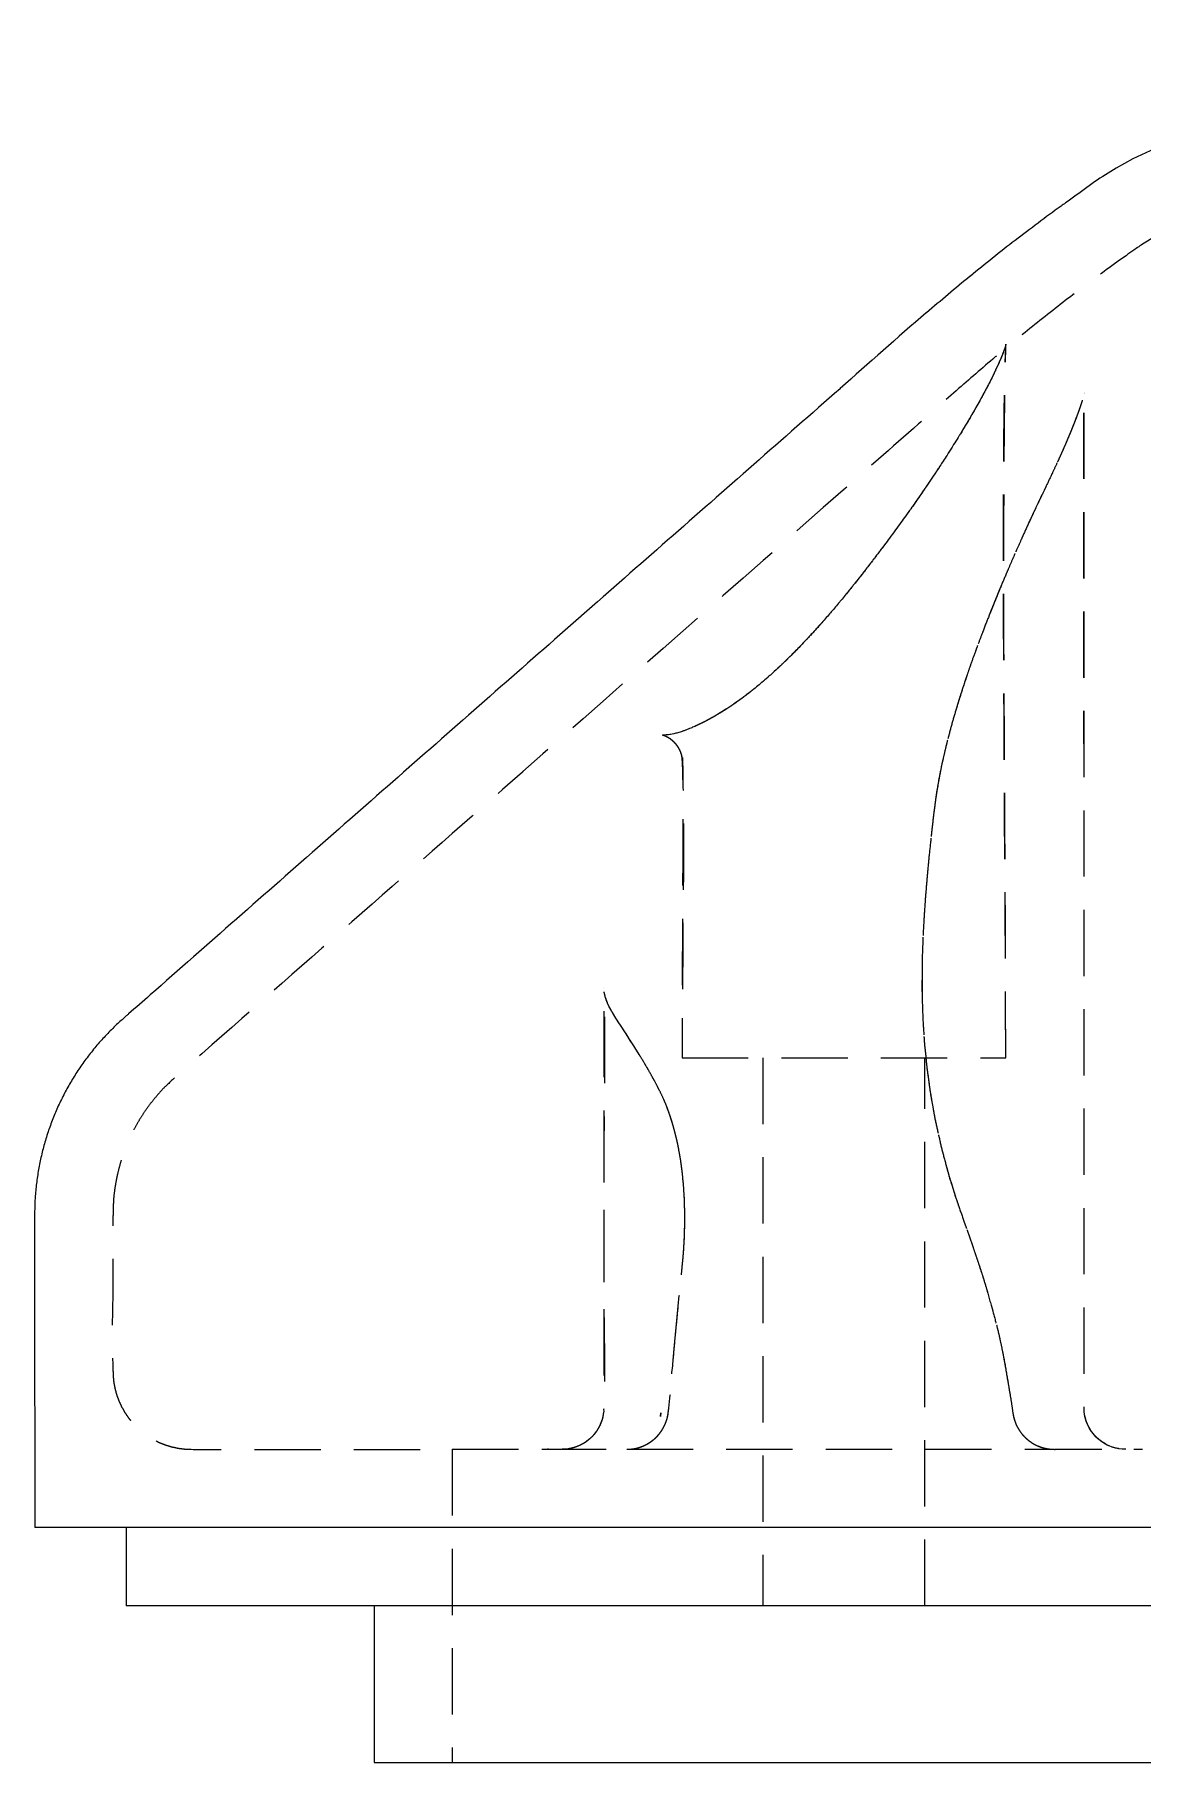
# Model space of a CAD drawing. Header units: millimetres. Extents: x -176 to 23, y -30 to 4.
# Drawn here: x -175.5 to -154.28, y -29.5 to 3.61 of the extents above; entities that cross this region are included whole.
import ezdxf

# ---------------------------------------------------------------- set-up
doc = ezdxf.new("R2010")
doc.units = ezdxf.units.MM
doc.linetypes.add('HIDDEN', pattern=[1.905, 1.27, -0.635])

msp = doc.modelspace()

# ---------------------------------------------------------------- linework, layer by layer
at = {"color": 7, "linetype": 'Continuous', "lineweight": 25}
for p, q in [((-156.896, -2.324), (-156.896, -2.324)), ((-144.502, -25), (-175.495, -25)), ((-173.75, -25), (-173.75, -26.5)), ((-146.25, -26.5), (-173.75, -26.5)), ((-169, -26.5), (-169, -29.5)), ((-169, -29.5), (-151, -29.5))]:
    msp.add_line(p, q, dxfattribs=at)
at = {"color": 7, "linetype": 'HIDDEN', "lineweight": 18}
for p, q in [((-163.1, -16), (-156.9, -16)), ((-161.55, -16), (-161.55, -26.5)), ((-158.45, -26.5), (-158.45, -16)), ((-167.5, -23.5), (-165.783, -23.5)), ((-167.5, -23.5), (-167.5, -29.5)), ((-164.895, -23.322), (-164.938, -23.355)), ((-164.157, -23.5), (-155.969, -23.5))]:
    msp.add_line(p, q, dxfattribs=at)
at = {"color": 7, "linetype": 'HIDDEN', "lineweight": 18, "flags": 128}
for points in [[(-154.601, -23.5), (-154.66, -23.498), (-154.667, -23.497), (-154.728, -23.49), (-154.732, -23.489), (-154.794, -23.476), (-154.797, -23.476), (-154.858, -23.458), (-154.86, -23.457), (-154.919, -23.434), (-154.922, -23.433), (-154.979, -23.405), (-154.981, -23.404), (-155.036, -23.371), (-155.038, -23.37), (-155.09, -23.333), (-155.092, -23.331), (-155.141, -23.29), (-155.142, -23.289), (-155.187, -23.244), (-155.189, -23.242), (-155.23, -23.193), (-155.232, -23.191), (-155.269, -23.14), (-155.27, -23.138), (-155.303, -23.083), (-155.304, -23.081), (-155.332, -23.024), (-155.333, -23.021), (-155.356, -22.962), (-155.357, -22.96), (-155.375, -22.899), (-155.376, -22.896), (-155.389, -22.834), (-155.39, -22.832), (-155.398, -22.768), (-155.398, -22.766), (-155.398, -22.761), (-155.4, -22.7), (-155.4, -3.482), (-155.4, -3.324), (-155.4, -3.323), (-155.4, -3.298), (-155.4, -3.295), (-155.4, -3.293), (-155.4, -3.281), (-155.4, -3.275), (-155.399, -3.269), (-155.398, -3.26), (-155.398, -3.26), (-155.398, -3.26), (-155.398, -3.257), (-155.398, -3.259), (-155.398, -3.258), (-155.398, -3.26), (-155.4, -3.267), (-155.402, -3.276), (-155.403, -3.284), (-155.405, -3.295), (-155.41, -3.311), (-155.418, -3.342), (-155.42, -3.351), (-155.422, -3.358), (-155.44, -3.417), (-155.449, -3.449), (-155.46, -3.483), (-155.464, -3.494), (-155.464, -3.494)], [(-154.601, -23.5), (-154.601, -23.5), (-154.67, -23.497), (-154.671, -23.497), (-154.74, -23.488), (-154.741, -23.487), (-154.808, -23.473), (-154.809, -23.472), (-154.874, -23.452), (-154.876, -23.451), (-154.939, -23.425), (-154.941, -23.424), (-155.001, -23.393), (-155.002, -23.392), (-155.059, -23.355), (-155.061, -23.354), (-155.115, -23.313), (-155.116, -23.311), (-155.166, -23.266), (-155.168, -23.264), (-155.213, -23.214), (-155.215, -23.212), (-155.256, -23.159), (-155.257, -23.157), (-155.293, -23.1), (-155.294, -23.098), (-155.326, -23.038), (-155.327, -23.036), (-155.352, -22.974), (-155.353, -22.971), (-155.373, -22.907), (-155.374, -22.905), (-155.388, -22.839), (-155.389, -22.836), (-155.398, -22.77), (-155.398, -22.767), (-155.397, -22.765), (-155.4, -22.7), (-155.4, -20.448), (-155.4, -17.296), (-155.401, -3.324), (-155.401, -3.317), (-155.401, -3.297), (-155.4, -3.289), (-155.4, -3.281), (-155.399, -3.277), (-155.398, -3.268), (-155.398, -3.268), (-155.398, -3.268), (-155.398, -3.262), (-155.398, -3.261), (-155.398, -3.258), (-155.398, -3.257), (-155.397, -3.256), (-155.397, -3.256), (-155.398, -3.257), (-155.398, -3.258), (-155.399, -3.262), (-155.4, -3.267), (-155.4, -3.27), (-155.401, -3.278), (-155.402, -3.281), (-155.403, -3.284), (-155.406, -3.298), (-155.41, -3.313), (-155.411, -3.318), (-155.414, -3.329), (-155.417, -3.341), (-155.42, -3.352), (-155.424, -3.367), (-155.431, -3.39), (-155.434, -3.398), (-155.434, -3.398)], [(-163.921, -15.934), (-164.003, -15.803), (-164.025, -15.769), (-164.063, -15.709), (-164.071, -15.696), (-164.179, -15.528), (-164.18, -15.527), (-164.184, -15.521), (-164.281, -15.374), (-164.309, -15.33), (-164.369, -15.236), (-164.432, -15.131), (-164.437, -15.124), (-164.444, -15.111), (-164.485, -15.04), (-164.494, -15.019), (-164.521, -14.965), (-164.531, -14.937), (-164.549, -14.895), (-164.556, -14.87), (-164.57, -14.831), (-164.574, -14.811), (-164.586, -14.766), (-164.586, -14.758), (-164.593, -14.726), (-164.593, -14.718), (-164.598, -14.663), (-164.599, -14.657), (-164.599, -14.657), (-164.599, -14.657), (-164.599, -14.67), (-164.598, -14.676), (-164.599, -19.056), (-164.599, -19.858), (-164.599, -22.7), (-164.601, -22.741), (-164.6, -22.77), (-164.608, -22.825), (-164.61, -22.839), (-164.622, -22.893), (-164.625, -22.907), (-164.641, -22.96), (-164.646, -22.974), (-164.667, -23.025), (-164.672, -23.038), (-164.698, -23.088), (-164.705, -23.1), (-164.735, -23.147), (-164.742, -23.159), (-164.776, -23.203), (-164.784, -23.214), (-164.823, -23.256), (-164.832, -23.266), (-164.873, -23.304), (-164.883, -23.313), (-164.928, -23.347), (-164.938, -23.355), (-164.986, -23.386), (-164.997, -23.393), (-165.048, -23.419), (-165.059, -23.425), (-165.113, -23.447), (-165.123, -23.452), (-165.179, -23.469), (-165.19, -23.473), (-165.249, -23.486), (-165.258, -23.488), (-165.32, -23.496), (-165.327, -23.497), (-165.394, -23.5), (-165.397, -23.5), (-165.397, -23.5)], [(-163.514, -22.866), (-163.515, -22.869), (-163.508, -22.803), (-163.514, -22.866)], [(-165.258, -23.488), (-165.28, -23.491), (-165.327, -23.497), (-165.36, -23.499), (-165.397, -23.5), (-165.397, -23.5)]]:
    msp.add_lwpolyline(points, dxfattribs=at)
at = {"color": 7, "linetype": 'Continuous', "lineweight": 25}
for points, knots in [([(-146.302, 3.609), (-146.313, 3.606), (-146.328, 3.603), (-146.365, 3.589), (-147.561, 3.23), (-148.263, 3.008), (-149.155, 2.735), (-151.133, 2.127), (-153.651, 1.979), (-155.51, 0.556), (-156.11, 0.132), (-156.426, -0.116), (-157.011, -0.555), (-157.292, -0.791), (-157.865, -1.246), (-158.14, -1.49), (-158.981, -2.196), (-159.522, -2.692), (-160.623, -3.659), (-161.175, -4.145), (-162.825, -5.596), (-163.927, -6.564), (-166.127, -8.498), (-167.229, -9.467), (-169.429, -11.401), (-170.533, -12.371), (-172.183, -13.822), (-172.736, -14.309), (-173.424, -14.914), (-173.563, -15.036), (-173.701, -15.157), (-173.715, -15.17), (-173.784, -15.231), (-173.852, -15.292), (-173.974, -15.4), (-174.035, -15.469), (-174.101, -15.531), (-174.161, -15.598), (-174.287, -15.729), (-174.457, -15.94), (-174.617, -16.158), (-174.764, -16.384), (-174.899, -16.618), (-175.02, -16.858), (-175.129, -17.104), (-175.224, -17.355), (-175.306, -17.612), (-175.374, -17.873), (-175.428, -18.139), (-175.467, -18.407), (-175.492, -18.679), (-175.5, -18.861), (-175.5, -19.135), (-175.5, -19.319), (-175.5, -19.868), (-175.5, -20.241), (-175.502, -22.074), (-175.498, -23.54), (-175.495, -25)], [0, 0, 0, 0, 0.001376, 0.001851, 0.008386, 0.064701, 0.069751, 0.071056, 0.205412, 0.228148, 0.230495, 0.255303, 0.255357, 0.280151, 0.280201, 0.305008, 0.305054, 0.354703, 0.354795, 0.404495, 0.404537, 0.503941, 0.504022, 0.603316, 0.603506, 0.702767, 0.70299, 0.752634, 0.752733, 0.765165, 0.765169, 0.76517, 0.766498, 0.771375, 0.771381, 0.77756, 0.777563, 0.777566, 0.783716, 0.789845, 0.795955, 0.802051, 0.808137, 0.814218, 0.820298, 0.82638, 0.83247, 0.83857, 0.844686, 0.850822, 0.856984, 0.863177, 0.863178, 0.875612, 0.875616, 0.900483, 0.900915, 1, 1, 1, 1]), ([(-156.895, -2.323), (-156.895, -2.323), (-156.895, -2.324), (-156.896, -2.327), (-156.898, -2.332), (-156.898, -2.334), (-156.901, -2.343), (-156.902, -2.348), (-156.904, -2.356), (-156.905, -2.36), (-156.907, -2.366), (-156.908, -2.372), (-156.912, -2.382), (-156.913, -2.387), (-156.916, -2.395), (-156.922, -2.412), (-156.931, -2.435), (-156.936, -2.452), (-156.942, -2.47), (-156.949, -2.488), (-156.959, -2.51), (-156.969, -2.537), (-156.979, -2.564), (-156.989, -2.586), (-157, -2.61), (-157.014, -2.646), (-157.03, -2.683), (-157.043, -2.712), (-157.058, -2.742), (-157.076, -2.783), (-157.097, -2.829), (-157.118, -2.872), (-157.138, -2.913), (-157.158, -2.955), (-157.181, -3.001), (-157.213, -3.062), (-157.237, -3.111), (-157.257, -3.148), (-157.281, -3.192), (-157.316, -3.258), (-157.36, -3.341), (-157.41, -3.43), (-157.45, -3.5), (-157.479, -3.552), (-157.511, -3.609), (-157.559, -3.691), (-157.619, -3.794), (-157.687, -3.906), (-157.738, -3.992), (-157.786, -4.07), (-157.829, -4.139), (-157.879, -4.219), (-157.948, -4.33), (-158.017, -4.437), (-158.093, -4.557), (-158.183, -4.693), (-158.253, -4.801), (-158.341, -4.93), (-158.403, -5.022), (-158.461, -5.108), (-158.534, -5.215), (-158.609, -5.322), (-158.716, -5.476), (-158.807, -5.602), (-158.909, -5.746), (-159.015, -5.889), (-159.117, -6.03), (-159.233, -6.183), (-159.334, -6.32), (-159.455, -6.476), (-159.553, -6.606), (-159.678, -6.763), (-159.773, -6.887), (-159.903, -7.045), (-159.993, -7.158), (-160.119, -7.308), (-160.197, -7.403), (-160.32, -7.543), (-160.391, -7.627), (-160.515, -7.764), (-160.581, -7.84), (-160.667, -7.93), (-160.729, -7.997), (-160.793, -8.065), (-160.891, -8.169), (-160.961, -8.237), (-161.077, -8.355), (-161.151, -8.424), (-161.262, -8.532), (-161.34, -8.601), (-161.413, -8.668), (-161.443, -8.695), (-161.492, -8.738), (-161.551, -8.788), (-161.639, -8.864), (-161.713, -8.923), (-161.797, -8.992), (-161.872, -9.047), (-161.953, -9.11), (-162.028, -9.163), (-162.107, -9.22), (-162.182, -9.269), (-162.261, -9.323), (-162.339, -9.37), (-162.419, -9.42), (-162.489, -9.46), (-162.561, -9.501), (-162.624, -9.534), (-162.696, -9.572), (-162.755, -9.6), (-162.828, -9.635), (-162.88, -9.658), (-162.955, -9.69), (-162.999, -9.706), (-163.051, -9.727), (-163.069, -9.732), (-163.086, -9.739), (-163.12, -9.75), (-163.171, -9.768), (-163.217, -9.779), (-163.271, -9.794), (-163.301, -9.796), (-163.327, -9.803), (-163.345, -9.805), (-163.387, -9.814), (-163.411, -9.811), (-163.428, -9.814), (-163.434, -9.814), (-163.449, -9.817), (-163.46, -9.811), (-163.471, -9.815), (-163.47, -9.813), (-163.469, -9.812)], [0, 0, 0, 0, 0.0027915, 0.0046081, 0.0055315, 0.0094328, 0.0129769, 0.0146716, 0.0182991, 0.019832, 0.020943, 0.0244198, 0.0291129, 0.0293905, 0.0297958, 0.0359562, 0.0406034, 0.0433449, 0.0475402, 0.0510177, 0.0540107, 0.0591263, 0.0659099, 0.0679694, 0.0700636, 0.0771415, 0.0850589, 0.0872134, 0.0898296, 0.0977365, 0.1050632, 0.1091161, 0.1149894, 0.1212346, 0.1260164, 0.1331122, 0.1445449, 0.1453151, 0.1466453, 0.1604467, 0.169322, 0.1765946, 0.191546, 0.193665, 0.1947962, 0.2112425, 0.2209834, 0.2299374, 0.247873, 0.2497319, 0.2553045, 0.2701053, 0.2754482, 0.2912969, 0.3036854, 0.3138161, 0.3339118, 0.3377354, 0.3537785, 0.3622964, 0.3644672, 0.3869454, 0.3948886, 0.4120733, 0.42515, 0.4390986, 0.455526, 0.4680471, 0.4856445, 0.4969214, 0.5154114, 0.5251849, 0.5447763, 0.552807, 0.5736834, 0.5792155, 0.5990394, 0.6027698, 0.6229093, 0.6250415, 0.6460935, 0.6466656, 0.6542243, 0.6675353, 0.6685884, 0.6877679, 0.6903983, 0.7074486, 0.7115382, 0.7265287, 0.7320332, 0.7349055, 0.7360895, 0.747552, 0.7533573, 0.7636071, 0.7701085, 0.7793344, 0.7863492, 0.7947854, 0.8021405, 0.8100625, 0.8175539, 0.8258365, 0.8339418, 0.8411263, 0.8478781, 0.8553708, 0.8615089, 0.8696079, 0.8749036, 0.8840554, 0.8881167, 0.8986905, 0.9006783, 0.9050729, 0.9070422, 0.9080679, 0.9191546, 0.9249239, 0.9311764, 0.9415488, 0.943133, 0.9444756, 0.9551379, 0.9657175, 0.9672516, 0.9694505, 0.9783471, 0.9839607, 0.9913587, 1, 1, 1, 1])]:
    msp.add_open_spline(points, degree=3, knots=knots, dxfattribs=at)
at = {"color": 7, "linetype": 'HIDDEN', "lineweight": 18}
for points, knots in [([(-144.933, 2.461), (-146.479, 1.987), (-148.07, 1.5), (-149.674, 1.007), (-149.751, 0.983), (-151.273, 0.512), (-152.845, 0.614), (-154.547, -0.59), (-154.606, -0.637), (-154.875, -0.819), (-155.152, -1.035), (-155.68, -1.422), (-155.935, -1.63), (-156.454, -2.03), (-156.703, -2.244), (-157.212, -2.658), (-157.456, -2.878), (-157.964, -3.313), (-158.218, -3.542), (-158.985, -4.217), (-159.498, -4.668), (-162.055, -6.916), (-164.105, -8.718), (-167.177, -11.418), (-168.205, -12.322), (-170.252, -14.122), (-171.279, -15.024), (-172.431, -16.037), (-172.561, -16.152), (-172.791, -16.353), (-172.889, -16.448), (-173.032, -16.578), (-173.11, -16.668), (-173.225, -16.801), (-173.332, -16.941), (-173.432, -17.086), (-173.524, -17.235), (-173.609, -17.389), (-173.685, -17.546), (-173.754, -17.708), (-173.815, -17.872), (-173.867, -18.04), (-173.911, -18.21), (-173.947, -18.382), (-173.973, -18.557), (-173.989, -18.693), (-173.993, -18.811), (-173.999, -18.87), (-173.999, -18.953), (-173.999, -19.026), (-174, -19.098), (-174, -19.47), (-173.999, -19.814), (-174, -20.168), (-174.001, -20.771), (-174.033, -21.297), (-173.995, -22.098), (-173.996, -22.109), (-173.988, -22.172), (-173.986, -22.216), (-173.969, -22.292), (-173.963, -22.338), (-173.94, -22.412), (-173.93, -22.458), (-173.901, -22.53), (-173.887, -22.575), (-173.852, -22.644), (-173.834, -22.688), (-173.794, -22.753), (-173.773, -22.796), (-173.728, -22.857), (-173.703, -22.899), (-173.653, -22.956), (-173.624, -22.995), (-173.57, -23.048), (-173.538, -23.085), (-173.481, -23.132), (-173.444, -23.168), (-173.384, -23.209), (-173.343, -23.242), (-173.282, -23.278), (-173.236, -23.309), (-173.175, -23.337), (-173.124, -23.366), (-173.064, -23.388), (-173.005, -23.414), (-172.95, -23.429), (-172.88, -23.452), (-172.834, -23.46), (-172.748, -23.481), (-172.716, -23.482), (-172.622, -23.499), (-172.5, -23.5), (-172.475, -23.507), (-169.979, -23.503), (-167.5, -23.5)], [0, 0, 0, 0, 0.100944, 0.103819, 0.104699, 0.105984, 0.203343, 0.211512, 0.211886, 0.212347, 0.232771, 0.232813, 0.253226, 0.253264, 0.273683, 0.273718, 0.294161, 0.294193, 0.315431, 0.315466, 0.357938, 0.358011, 0.527883, 0.52819, 0.613111, 0.613279, 0.698202, 0.698369, 0.708995, 0.709006, 0.717441, 0.717443, 0.72113, 0.724803, 0.728465, 0.732118, 0.735765, 0.739408, 0.74305, 0.746691, 0.750334, 0.75398, 0.757632, 0.761293, 0.764964, 0.768649, 0.76979, 0.772353, 0.772353, 0.774966, 0.776877, 0.776878, 0.798149, 0.798447, 0.798834, 0.836594, 0.838568, 0.839668, 0.839974, 0.842246, 0.842554, 0.844825, 0.845133, 0.847403, 0.847715, 0.849983, 0.850298, 0.852563, 0.852882, 0.855145, 0.855469, 0.857728, 0.858057, 0.860314, 0.860649, 0.862903, 0.863246, 0.865496, 0.865851, 0.868096, 0.868466, 0.870705, 0.871096, 0.873328, 0.873753, 0.875976, 0.876463, 0.878672, 0.879285, 0.881477, 0.882474, 0.884668, 0.887268, 0.888044, 1, 1, 1, 1]), ([(-156.906, -2.364), (-156.907, -2.364), (-156.91, -2.374), (-156.915, -2.389), (-156.921, -2.413), (-156.935, -2.447), (-156.944, -2.475), (-156.966, -2.527), (-156.977, -2.56), (-157.008, -2.63), (-157.026, -2.675), (-157.065, -2.758), (-157.085, -2.802), (-157.102, -2.839)], [0, 0, 0, 0, 0.004516, 0.100981, 0.16542, 0.231348, 0.355352, 0.38635, 0.558639, 0.577434, 0.777373, 0.815291, 1, 1, 1, 1]), ([(-156.9, -16), (-156.9, -15.986), (-156.9, -15.952), (-156.9, -11.425), (-156.999, -5.152), (-156.9, -2.394), (-156.9, -2.38), (-156.9, -2.379), (-156.9, -2.378), (-156.899, -2.374), (-156.899, -2.365), (-156.9, -2.361), (-156.899, -2.352), (-156.899, -2.35), (-156.898, -2.34), (-156.898, -2.339), (-156.896, -2.331), (-156.896, -2.33), (-156.896, -2.328), (-156.897, -2.328), (-156.895, -2.323), (-156.896, -2.325), (-156.895, -2.321), (-156.896, -2.324), (-156.896, -2.323), (-156.895, -2.323)], [0, 0, 0, 0, 0.0029292, 0.0072725, 0.9701733, 0.9725565, 0.9728489, 0.9730198, 0.9731564, 0.9736773, 0.9759849, 0.9765994, 0.9789929, 0.9804868, 0.9821282, 0.9846178, 0.9854256, 0.98839, 0.9888847, 0.9890641, 0.9923572, 0.9938614, 0.9960371, 0.9991061, 1, 1, 1, 1]), ([(-156.9, -16), (-156.9, -15.998), (-156.9, -15.992), (-156.9, -15.948), (-156.9, -11.416), (-156.979, -6.569), (-156.9, -2.384), (-156.9, -2.387), (-156.9, -2.39)], [0, 0, 0, 0, 0.00044, 0.001263, 0.009679, 0.997925, 0.998222, 1, 1, 1, 1]), ([(-156.901, -2.345), (-156.902, -2.349), (-156.903, -2.353), (-156.905, -2.36), (-156.906, -2.362), (-156.906, -2.363)], [0, 0, 0, 0, 0.80884, 0.913539, 1, 1, 1, 1]), ([(-156.896, -2.324), (-156.896, -2.324), (-156.895, -2.325), (-156.896, -2.328), (-156.898, -2.333), (-156.899, -2.336), (-156.901, -2.342), (-156.901, -2.343)], [0, 0, 0, 0, 0.352679, 0.397754, 0.442898, 0.919799, 1, 1, 1, 1]), ([(-156.9, -2.389), (-156.9, -2.384), (-156.9, -2.369), (-156.899, -2.365), (-156.899, -2.355), (-156.898, -2.348), (-156.898, -2.344), (-156.898, -2.34), (-156.897, -2.332), (-156.897, -2.331), (-156.896, -2.326), (-156.895, -2.325), (-156.896, -2.323), (-156.896, -2.324), (-156.896, -2.324), (-156.896, -2.324)], [0, 0, 0, 0, 0.053023, 0.172155, 0.186054, 0.2189, 0.340508, 0.400961, 0.511484, 0.66715, 0.69705, 0.7603, 0.889571, 0.975601, 1, 1, 1, 1]), ([(-157.16, -2.959), (-157.165, -2.967), (-157.188, -3.016), (-157.222, -3.079), (-157.251, -3.138), (-157.288, -3.205), (-157.329, -3.286), (-157.38, -3.376), (-157.419, -3.448), (-157.47, -3.535), (-157.522, -3.63), (-157.59, -3.742), (-157.673, -3.886), (-157.752, -4.013), (-157.801, -4.095), (-157.854, -4.178), (-157.919, -4.286), (-158.021, -4.443), (-158.111, -4.585), (-158.202, -4.721), (-158.305, -4.88), (-158.381, -4.989), (-158.44, -5.077), (-158.486, -5.143), (-158.537, -5.219), (-158.645, -5.373), (-158.742, -5.513), (-158.871, -5.691), (-158.98, -5.843), (-159.098, -6.001), (-159.214, -6.159), (-159.326, -6.306), (-159.448, -6.47), (-159.56, -6.612), (-159.69, -6.781), (-159.8, -6.917), (-159.938, -7.092), (-160.045, -7.218), (-160.192, -7.398), (-160.295, -7.513), (-160.401, -7.638), (-160.442, -7.683), (-160.542, -7.797), (-160.62, -7.879), (-160.701, -7.968), (-160.775, -8.043), (-160.849, -8.126), (-160.985, -8.261), (-161.065, -8.344), (-161.2, -8.47), (-161.284, -8.553), (-161.409, -8.663), (-161.496, -8.744), (-161.613, -8.839), (-161.693, -8.909), (-161.775, -8.972), (-161.837, -9.023), (-161.917, -9.08), (-161.997, -9.143), (-162.083, -9.201), (-162.162, -9.259), (-162.243, -9.308), (-162.32, -9.361), (-162.397, -9.404), (-162.471, -9.451), (-162.545, -9.49), (-162.612, -9.53), (-162.677, -9.561), (-162.734, -9.591), (-162.799, -9.62), (-162.855, -9.648), (-162.92, -9.673), (-162.966, -9.695), (-163.025, -9.716), (-163.057, -9.727), (-163.085, -9.738), (-163.112, -9.749), (-163.145, -9.757), (-163.188, -9.772), (-163.218, -9.778), (-163.244, -9.787), (-163.281, -9.793), (-163.302, -9.799), (-163.318, -9.801), (-163.331, -9.802), (-163.355, -9.806), (-163.376, -9.811), (-163.4, -9.811), (-163.411, -9.814), (-163.42, -9.813), (-163.426, -9.813), (-163.443, -9.814), (-163.449, -9.816), (-163.462, -9.814), (-163.465, -9.812), (-163.474, -9.813), (-163.478, -9.813), (-163.473, -9.813), (-163.458, -9.815), (-163.461, -9.814), (-163.46, -9.813), (-163.467, -9.814), (-163.463, -9.816), (-163.462, -9.815), (-163.455, -9.815), (-163.454, -9.817), (-163.441, -9.822), (-163.437, -9.822), (-163.429, -9.824), (-163.425, -9.829), (-163.407, -9.833), (-163.402, -9.837), (-163.394, -9.843), (-163.387, -9.845), (-163.369, -9.853), (-163.361, -9.86), (-163.35, -9.869), (-163.342, -9.873), (-163.328, -9.88), (-163.317, -9.891), (-163.303, -9.904), (-163.295, -9.908), (-163.286, -9.914), (-163.278, -9.926), (-163.259, -9.939), (-163.25, -9.952), (-163.24, -9.965), (-163.232, -9.972), (-163.221, -9.982), (-163.213, -9.998), (-163.199, -10.011), (-163.193, -10.024), (-163.186, -10.035), (-163.179, -10.046), (-163.168, -10.059), (-163.162, -10.077), (-163.151, -10.09), (-163.148, -10.102), (-163.144, -10.112), (-163.139, -10.124), (-163.13, -10.138), (-163.126, -10.157), (-163.122, -10.169), (-163.119, -10.176), (-163.115, -10.183), (-163.115, -10.198), (-163.108, -10.209), (-163.108, -10.223), (-163.106, -10.232), (-163.105, -10.238), (-163.102, -10.241), (-163.104, -10.254), (-163.1, -10.245), (-163.101, -10.262), (-163.101, -10.266), (-163.101, -10.291), (-163.038, -11.45), (-163.1, -14.1), (-163.1, -15.995), (-163.1, -15.998), (-163.1, -16)], [0, 0, 0, 0, 0.002259, 0.012815, 0.01542, 0.017394, 0.028921, 0.035165, 0.038553, 0.046272, 0.054681, 0.060566, 0.071089, 0.087114, 0.087778, 0.089052, 0.104744, 0.111332, 0.121984, 0.134895, 0.139494, 0.155029, 0.157265, 0.15761, 0.16874, 0.172949, 0.188777, 0.197499, 0.208884, 0.219879, 0.229208, 0.240952, 0.249471, 0.262165, 0.269652, 0.283577, 0.289719, 0.305026, 0.309567, 0.3263, 0.329033, 0.335259, 0.335888, 0.352677, 0.352858, 0.354679, 0.369046, 0.37029, 0.384472, 0.386994, 0.399173, 0.402799, 0.413201, 0.417781, 0.426643, 0.429795, 0.434511, 0.439375, 0.44573, 0.450842, 0.456519, 0.461682, 0.466957, 0.472012, 0.477126, 0.481956, 0.487112, 0.490885, 0.495525, 0.499127, 0.504693, 0.507497, 0.513595, 0.515141, 0.52131, 0.52185, 0.521972, 0.528433, 0.530227, 0.534045, 0.537122, 0.539474, 0.545014, 0.54508, 0.545217, 0.550649, 0.552978, 0.555995, 0.561056, 0.561069, 0.561089, 0.566248, 0.569313, 0.571238, 0.574056, 0.576226, 0.57758, 0.579819, 0.58267, 0.583032, 0.583458, 0.587883, 0.59136, 0.592488, 0.593514, 0.59704, 0.600731, 0.601421, 0.601979, 0.605876, 0.609862, 0.610152, 0.610518, 0.614529, 0.61736, 0.61878, 0.620764, 0.623043, 0.624539, 0.627292, 0.631428, 0.631455, 0.631471, 0.635633, 0.638187, 0.639742, 0.64229, 0.6439, 0.644813, 0.648151, 0.651441, 0.652359, 0.653984, 0.656586, 0.658014, 0.660802, 0.664551, 0.665006, 0.665831, 0.669237, 0.671136, 0.673468, 0.677618, 0.677722, 0.677783, 0.681997, 0.684569, 0.686301, 0.689261, 0.690692, 0.691686, 0.695198, 0.699414, 0.699742, 0.700491, 0.703071, 0.704708, 0.999533, 0.999737, 1, 1, 1, 1]), ([(-157.107, -2.849), (-157.117, -2.869), (-157.135, -2.905), (-157.152, -2.942), (-157.16, -2.958)], [0, 0, 0, 0, 0.567873, 1, 1, 1, 1]), ([(-155.434, -3.398), (-155.434, -3.401), (-155.439, -3.416), (-155.447, -3.443), (-155.456, -3.472), (-155.462, -3.49), (-155.469, -3.509), (-155.481, -3.545), (-155.494, -3.583), (-155.502, -3.605), (-155.511, -3.628), (-155.526, -3.671), (-155.544, -3.72), (-155.557, -3.754), (-155.571, -3.787), (-155.587, -3.832), (-155.608, -3.884), (-155.631, -3.941), (-155.651, -3.99), (-155.667, -4.03), (-155.686, -4.075), (-155.714, -4.14), (-155.742, -4.208), (-155.769, -4.269), (-155.789, -4.315), (-155.807, -4.355), (-155.832, -4.414), (-155.87, -4.497), (-155.913, -4.592), (-155.961, -4.695), (-155.997, -4.772), (-156.025, -4.832), (-156.058, -4.903), (-156.101, -4.992), (-156.175, -5.145), (-156.232, -5.265), (-156.307, -5.422), (-156.362, -5.54), (-156.41, -5.642), (-156.47, -5.772), (-156.53, -5.903), (-156.62, -6.104), (-156.671, -6.219), (-156.715, -6.319), (-156.761, -6.422), (-156.816, -6.552), (-156.916, -6.781), (-156.984, -6.946), (-157.045, -7.09), (-157.098, -7.224), (-157.162, -7.376), (-157.253, -7.611), (-157.333, -7.813), (-157.42, -8.05), (-157.519, -8.311), (-157.587, -8.51), (-157.643, -8.668), (-157.692, -8.819), (-157.756, -9.007), (-157.836, -9.276), (-157.911, -9.517), (-157.972, -9.75), (-158.027, -9.952), (-158.053, -10.061), (-158.072, -10.141), (-158.099, -10.269), (-158.14, -10.434), (-158.182, -10.681), (-158.224, -10.892), (-158.251, -11.114), (-158.284, -11.341), (-158.301, -11.515), (-158.328, -11.739), (-158.344, -11.902), (-158.37, -12.138), (-158.385, -12.307), (-158.409, -12.557), (-158.422, -12.731), (-158.445, -12.998), (-158.455, -13.173), (-158.475, -13.459), (-158.482, -13.634), (-158.497, -13.942), (-158.499, -14.113), (-158.503, -14.286), (-158.501, -14.449), (-158.505, -14.615), (-158.502, -14.808), (-158.501, -14.874), (-158.493, -15.073), (-158.489, -15.262), (-158.467, -15.55), (-158.456, -15.752), (-158.427, -16.014), (-158.407, -16.229), (-158.371, -16.467), (-158.342, -16.697), (-158.301, -16.911), (-158.259, -17.156), (-158.215, -17.348), (-158.161, -17.609), (-158.115, -17.779), (-158.061, -18), (-158.016, -18.146), (-157.978, -18.291), (-157.92, -18.474), (-157.867, -18.649), (-157.774, -18.916), (-157.712, -19.096), (-157.652, -19.267), (-157.577, -19.471), (-157.517, -19.661), (-157.454, -19.835), (-157.398, -20.019), (-157.293, -20.315), (-157.213, -20.625), (-157.159, -20.801), (-157.121, -20.958), (-157.057, -21.171), (-157.013, -21.395), (-156.976, -21.547), (-156.955, -21.673), (-156.925, -21.812), (-156.888, -22.044), (-156.843, -22.298), (-156.793, -22.588), (-156.772, -22.743), (-156.758, -22.832), (-156.752, -22.866), (-156.749, -22.879), (-156.745, -22.901), (-156.737, -22.919), (-156.728, -22.957), (-156.719, -22.976), (-156.707, -23.013), (-156.696, -23.031), (-156.681, -23.067), (-156.67, -23.084), (-156.652, -23.119), (-156.639, -23.135), (-156.619, -23.168), (-156.605, -23.184), (-156.582, -23.216), (-156.567, -23.23), (-156.542, -23.26), (-156.526, -23.273), (-156.499, -23.301), (-156.482, -23.313), (-156.453, -23.339), (-156.435, -23.35), (-156.404, -23.373), (-156.385, -23.383), (-156.352, -23.403), (-156.333, -23.412), (-156.299, -23.43), (-156.279, -23.437), (-156.244, -23.452), (-156.223, -23.458), (-156.187, -23.471), (-156.165, -23.475), (-156.129, -23.485), (-156.106, -23.488), (-156.071, -23.494), (-156.044, -23.496), (-156.027, -23.498), (-156.009, -23.498), (-155.964, -23.501), (-155.953, -23.5), (-155.925, -23.5), (-155.917, -23.5), (-155.893, -23.5), (-155.881, -23.5), (-155.855, -23.5), (-155.806, -23.5), (-155.736, -23.5), (-155.694, -23.5), (-155.666, -23.5), (-155.647, -23.5), (-155.627, -23.5), (-155.538, -23.5), (-155.372, -23.5), (-155.34, -23.5), (-155.051, -23.5), (-155.082, -23.5), (-154.882, -23.5), (-154.672, -23.5), (-154.767, -23.5), (-154.437, -23.5), (-154.601, -23.5), (-154.385, -23.5), (-154.316, -23.5), (-154.281, -23.5)], [0, 0, 0, 0, 0.000805, 0.004255, 0.008758, 0.008928, 0.009098, 0.013619, 0.018683, 0.018755, 0.018841, 0.024055, 0.028853, 0.029837, 0.031264, 0.035819, 0.039305, 0.042181, 0.046962, 0.04885, 0.050098, 0.055771, 0.061023, 0.062797, 0.06711, 0.069291, 0.070251, 0.077733, 0.083638, 0.086996, 0.095209, 0.096635, 0.097266, 0.107107, 0.110859, 0.122454, 0.12527, 0.135348, 0.139718, 0.140758, 0.154441, 0.159081, 0.169447, 0.171167, 0.173027, 0.183722, 0.189357, 0.204983, 0.20596, 0.209101, 0.22284, 0.226737, 0.239996, 0.249785, 0.257462, 0.274091, 0.275176, 0.27778, 0.293117, 0.29912, 0.311315, 0.323347, 0.327674, 0.336334, 0.336504, 0.337398, 0.351858, 0.356665, 0.366862, 0.377232, 0.38297, 0.393923, 0.397824, 0.409426, 0.413265, 0.425693, 0.429365, 0.442837, 0.446117, 0.460874, 0.463469, 0.479827, 0.481397, 0.49973, 0.499894, 0.501677, 0.518874, 0.519317, 0.524432, 0.526551, 0.54268, 0.546701, 0.560415, 0.566424, 0.577734, 0.585797, 0.594746, 0.604948, 0.611543, 0.624011, 0.62821, 0.643143, 0.644821, 0.655158, 0.661446, 0.662511, 0.678201, 0.68309, 0.696702, 0.700988, 0.705143, 0.723051, 0.725363, 0.727671, 0.746606, 0.763702, 0.766798, 0.769066, 0.783375, 0.793971, 0.796767, 0.802439, 0.809303, 0.814034, 0.830391, 0.840545, 0.848467, 0.84947, 0.851608, 0.851712, 0.851817, 0.854044, 0.854149, 0.856377, 0.856482, 0.858711, 0.858814, 0.861043, 0.861147, 0.863376, 0.863479, 0.865711, 0.865812, 0.868044, 0.868144, 0.870378, 0.870477, 0.872712, 0.872809, 0.875046, 0.875142, 0.877381, 0.877475, 0.879716, 0.879808, 0.882051, 0.882142, 0.88439, 0.884476, 0.886732, 0.886811, 0.88908, 0.889149, 0.891439, 0.891495, 0.89184, 0.893894, 0.895475, 0.896927, 0.898351, 0.898717, 0.900023, 0.901194, 0.902297, 0.907118, 0.908628, 0.909091, 0.910502, 0.911001, 0.913714, 0.919624, 0.930668, 0.936509, 0.948167, 0.953609, 0.959261, 0.971414, 0.976698, 0.990115, 0.994908, 1, 1, 1, 1]), ([(-155.464, -3.494), (-155.477, -3.531), (-155.493, -3.576), (-155.523, -3.665), (-155.549, -3.728), (-155.574, -3.797), (-155.601, -3.863), (-155.627, -3.932), (-155.673, -4.041), (-155.72, -4.16), (-155.776, -4.285), (-155.807, -4.356), (-155.812, -4.369)], [0, 0, 0, 0, 0.151227, 0.18467, 0.358778, 0.376097, 0.437195, 0.575782, 0.622318, 0.78396, 0.96159, 1, 1, 1, 1]), ([(-155.919, -4.605), (-155.948, -4.667), (-155.978, -4.732), (-156.01, -4.799), (-156.053, -4.889), (-156.102, -4.993), (-156.189, -5.176), (-156.239, -5.278), (-156.31, -5.43), (-156.355, -5.524), (-156.395, -5.609), (-156.441, -5.709), (-156.491, -5.821), (-156.569, -5.989), (-156.629, -6.127), (-156.701, -6.285), (-156.772, -6.451), (-156.836, -6.595), (-156.918, -6.791), (-156.975, -6.92), (-157.032, -7.06), (-157.075, -7.165), (-157.12, -7.276), (-157.185, -7.434), (-157.237, -7.572), (-157.31, -7.754), (-157.369, -7.915), (-157.432, -8.075), (-157.497, -8.26), (-157.549, -8.397), (-157.606, -8.565), (-157.646, -8.68), (-157.682, -8.787), (-157.727, -8.918), (-157.766, -9.051), (-157.828, -9.239), (-157.871, -9.398), (-157.923, -9.561), (-157.969, -9.747), (-158.011, -9.885), (-158.046, -10.039), (-158.074, -10.153), (-158.099, -10.265), (-158.131, -10.398), (-158.151, -10.519), (-158.188, -10.688), (-158.208, -10.838), (-158.236, -10.981), (-158.251, -11.107), (-158.268, -11.219), (-158.29, -11.42), (-158.315, -11.618), (-158.343, -11.899), (-158.367, -12.102), (-158.392, -12.393), (-158.413, -12.588), (-158.433, -12.878), (-158.45, -13.064), (-158.466, -13.354), (-158.48, -13.529), (-158.489, -13.823), (-158.499, -13.986), (-158.501, -14.19), (-158.503, -14.339), (-158.503, -14.491), (-158.506, -14.72), (-158.498, -14.881), (-158.494, -15.155), (-158.48, -15.326), (-158.472, -15.518), (-158.465, -15.604), (-158.455, -15.758), (-158.434, -15.927), (-158.415, -16.167), (-158.382, -16.374), (-158.358, -16.59), (-158.319, -16.797), (-158.293, -16.981), (-158.246, -17.192), (-158.217, -17.359), (-158.161, -17.581), (-158.131, -17.731), (-158.068, -17.955), (-158.035, -18.087), (-158.002, -18.204), (-157.968, -18.33), (-157.922, -18.461), (-157.854, -18.691), (-157.798, -18.84), (-157.727, -19.061), (-157.645, -19.276), (-157.574, -19.485), (-157.515, -19.657), (-157.471, -19.795), (-157.42, -19.937), (-157.368, -20.097), (-157.317, -20.258), (-157.269, -20.418), (-157.223, -20.576), (-157.189, -20.707), (-157.153, -20.824), (-157.117, -20.957), (-157.077, -21.114), (-157.035, -21.279), (-157, -21.443), (-156.977, -21.547), (-156.96, -21.635), (-156.951, -21.683), (-156.94, -21.736), (-156.908, -21.909), (-156.872, -22.125), (-156.815, -22.461), (-156.784, -22.667), (-156.764, -22.797)], [0, 0, 0, 0, 0.013912, 0.014304, 0.015193, 0.032863, 0.037745, 0.052115, 0.054716, 0.067419, 0.070781, 0.071508, 0.08716, 0.091584, 0.104044, 0.112397, 0.121423, 0.133948, 0.139287, 0.156249, 0.15759, 0.164001, 0.174772, 0.177114, 0.191928, 0.198227, 0.20897, 0.219201, 0.225865, 0.239984, 0.242627, 0.253769, 0.259218, 0.260546, 0.27549, 0.280932, 0.291632, 0.30118, 0.307655, 0.321329, 0.323578, 0.332231, 0.339417, 0.341313, 0.353457, 0.358252, 0.368053, 0.376767, 0.380757, 0.387507, 0.394193, 0.41183, 0.418234, 0.437581, 0.443378, 0.463003, 0.467862, 0.487968, 0.491657, 0.512533, 0.51484, 0.536853, 0.537555, 0.546248, 0.559707, 0.560792, 0.581439, 0.584455, 0.602784, 0.607879, 0.613893, 0.616034, 0.631644, 0.639968, 0.653028, 0.66393, 0.673375, 0.685416, 0.692552, 0.706744, 0.711549, 0.728004, 0.730381, 0.747674, 0.74912, 0.749314, 0.767889, 0.770819, 0.786743, 0.79295, 0.80719, 0.823574, 0.827827, 0.836156, 0.846649, 0.851998, 0.863003, 0.873744, 0.878753, 0.889135, 0.895346, 0.898383, 0.911066, 0.921062, 0.925597, 0.937642, 0.937963, 0.939787, 0.945488, 0.946528, 0.967611, 0.979433, 1, 1, 1, 1]), ([(-155.814, -4.371), (-155.82, -4.386), (-155.854, -4.46), (-155.887, -4.533), (-155.913, -4.591)], [0, 0, 0, 0, 0.204696, 1, 1, 1, 1]), ([(-163.469, -9.812), (-163.469, -9.813), (-163.468, -9.816), (-163.459, -9.812), (-163.449, -9.821), (-163.435, -9.82), (-163.422, -9.831), (-163.398, -9.836), (-163.38, -9.852), (-163.365, -9.857), (-163.351, -9.867), (-163.334, -9.874), (-163.315, -9.895), (-163.29, -9.908), (-163.272, -9.93), (-163.259, -9.941), (-163.248, -9.957), (-163.224, -9.973), (-163.208, -10.005), (-163.196, -10.017), (-163.187, -10.032), (-163.171, -10.052), (-163.163, -10.077), (-163.147, -10.099), (-163.141, -10.119), (-163.13, -10.138), (-163.125, -10.163), (-163.114, -10.18), (-163.112, -10.199), (-163.109, -10.212), (-163.109, -10.224), (-163.099, -10.241), (-163.104, -10.26), (-163.099, -10.262), (-163.1, -10.315), (-163.066, -9.673), (-163.1, -14.095), (-163.1, -15.995), (-163.1, -16)], [0, 0, 0, 0, 0.007732, 0.022231, 0.030038, 0.042642, 0.053227, 0.0614, 0.07649, 0.078874, 0.083408, 0.096274, 0.102821, 0.112961, 0.127059, 0.129075, 0.130498, 0.145045, 0.158935, 0.160763, 0.163135, 0.176771, 0.187155, 0.192363, 0.200053, 0.207361, 0.212297, 0.223339, 0.238079, 0.239995, 0.241447, 0.256651, 0.270437, 0.274365, 0.282926, 0.291256, 0.998016, 1, 1, 1, 1]), ([(-163.992, -15.82), (-164.001, -15.807), (-164.042, -15.744), (-164.085, -15.674), (-164.139, -15.593), (-164.172, -15.539), (-164.207, -15.487), (-164.249, -15.422), (-164.285, -15.369), (-164.333, -15.292), (-164.369, -15.236), (-164.402, -15.184), (-164.422, -15.149), (-164.438, -15.118), (-164.456, -15.092), (-164.481, -15.048), (-164.477, -15.054), (-164.472, -15.064), (-164.481, -15.046), (-164.488, -15.027), (-164.506, -14.997), (-164.52, -14.967), (-164.527, -14.949), (-164.531, -14.932), (-164.543, -14.911), (-164.551, -14.892), (-164.555, -14.877), (-164.557, -14.864), (-164.567, -14.843), (-164.572, -14.827), (-164.574, -14.815), (-164.574, -14.804), (-164.584, -14.786), (-164.582, -14.768), (-164.587, -14.758), (-164.59, -14.749), (-164.593, -14.733), (-164.591, -14.716), (-164.595, -14.705), (-164.597, -14.697), (-164.598, -14.686), (-164.595, -14.663), (-164.601, -14.647), (-164.565, -15.095), (-164.609, -17.775), (-164.595, -19.662), (-164.599, -21.265), (-164.569, -22.098), (-164.6, -22.746), (-164.6, -22.761), (-164.6, -22.77)], [0, 0, 0, 0, 0.005318, 0.02592, 0.028441, 0.041253, 0.050282, 0.051871, 0.071009, 0.077796, 0.089999, 0.104, 0.107306, 0.11263, 0.12342, 0.129637, 0.13194, 0.135072, 0.137977, 0.141304, 0.152321, 0.161414, 0.165978, 0.17015, 0.178862, 0.187924, 0.191403, 0.194391, 0.203813, 0.214339, 0.215921, 0.217214, 0.227983, 0.239028, 0.239797, 0.240727, 0.251624, 0.260198, 0.263227, 0.267212, 0.274534, 0.280269, 0.294951, 0.295432, 0.585546, 0.761824, 0.844832, 0.99249, 0.996021, 1, 1, 1, 1]), ([(-163.048, -19.217), (-163.048, -19.177), (-163.048, -19.088), (-163.046, -18.96), (-163.052, -18.825), (-163.053, -18.699), (-163.064, -18.565), (-163.069, -18.441), (-163.085, -18.308), (-163.093, -18.189), (-163.113, -18.062), (-163.126, -17.952), (-163.148, -17.838), (-163.163, -17.736), (-163.189, -17.63), (-163.208, -17.526), (-163.237, -17.425), (-163.263, -17.317), (-163.295, -17.223), (-163.326, -17.113), (-163.357, -17.033), (-163.397, -16.915), (-163.43, -16.844), (-163.454, -16.784), (-163.481, -16.728), (-163.515, -16.65), (-163.577, -16.538), (-163.619, -16.451), (-163.683, -16.342), (-163.731, -16.25), (-163.799, -16.139), (-163.849, -16.049), (-163.92, -15.939), (-163.961, -15.872), (-163.99, -15.824)], [0, 0, 0, 0, 0.032004, 0.069946, 0.10108, 0.139115, 0.169236, 0.207591, 0.236811, 0.275508, 0.302414, 0.338649, 0.363362, 0.395309, 0.421302, 0.451088, 0.479921, 0.506229, 0.540053, 0.560962, 0.598905, 0.610378, 0.662857, 0.663025, 0.663635, 0.715538, 0.731546, 0.776479, 0.798284, 0.847611, 0.870174, 0.921599, 0.943751, 1, 1, 1, 1]), ([(-165.783, -23.5), (-165.74, -23.5), (-165.589, -23.5), (-165.751, -23.5), (-165.541, -23.5), (-165.342, -23.5), (-165.444, -23.5), (-165.14, -23.5), (-165.189, -23.5), (-164.976, -23.5), (-164.779, -23.5), (-164.746, -23.5), (-164.572, -23.5), (-164.459, -23.5), (-164.425, -23.5), (-164.397, -23.5), (-164.377, -23.5), (-164.343, -23.5), (-164.307, -23.5), (-164.288, -23.5), (-164.248, -23.5), (-164.228, -23.5), (-164.2, -23.5), (-164.162, -23.5), (-164.159, -23.5), (-164.145, -23.499), (-164.098, -23.499), (-164.061, -23.493), (-164.028, -23.49), (-163.998, -23.483), (-163.964, -23.477), (-163.937, -23.468), (-163.903, -23.46), (-163.878, -23.449), (-163.844, -23.437), (-163.82, -23.425), (-163.787, -23.41), (-163.765, -23.396), (-163.733, -23.379), (-163.712, -23.363), (-163.681, -23.344), (-163.661, -23.327), (-163.632, -23.305), (-163.614, -23.286), (-163.587, -23.262), (-163.57, -23.242), (-163.545, -23.216), (-163.529, -23.194), (-163.506, -23.166), (-163.493, -23.144), (-163.472, -23.114), (-163.46, -23.091), (-163.442, -23.059), (-163.432, -23.035), (-163.416, -23.002), (-163.408, -22.978), (-163.395, -22.944), (-163.388, -22.918), (-163.378, -22.883), (-163.374, -22.858), (-163.368, -22.832), (-163.366, -22.806), (-163.314, -22.456), (-163.296, -22.062), (-163.258, -21.659), (-163.22, -21.233), (-163.167, -20.689), (-163.105, -20.113), (-163.083, -19.849), (-163.067, -19.689), (-163.061, -19.539), (-163.05, -19.382), (-163.05, -19.232), (-163.046, -19.122), (-163.047, -19.06), (-163.046, -18.991), (-163.05, -18.887), (-163.051, -18.737), (-163.062, -18.599), (-163.068, -18.453), (-163.083, -18.323), (-163.094, -18.182), (-163.114, -18.058), (-163.13, -17.922), (-163.154, -17.803), (-163.17, -17.708), (-163.182, -17.652), (-163.194, -17.595), (-163.214, -17.518), (-163.236, -17.417), (-163.266, -17.317), (-163.29, -17.226), (-163.324, -17.127), (-163.349, -17.048), (-163.389, -16.947), (-163.412, -16.879), (-163.442, -16.813), (-163.465, -16.761), (-163.491, -16.705), (-163.512, -16.659), (-163.522, -16.64), (-163.532, -16.621), (-163.536, -16.612), (-163.546, -16.594), (-163.554, -16.578), (-163.572, -16.543), (-163.588, -16.512), (-163.628, -16.438), (-163.665, -16.371), (-163.725, -16.262), (-163.769, -16.187), (-163.832, -16.079), (-163.875, -16.008), (-163.912, -15.949), (-163.921, -15.934)], [0, 0, 0, 0, 0.011477, 0.040273, 0.053302, 0.065887, 0.092905, 0.106737, 0.131502, 0.146349, 0.160804, 0.185291, 0.195091, 0.209368, 0.21238, 0.213484, 0.216548, 0.21989, 0.22351, 0.227334, 0.229051, 0.233203, 0.237997, 0.240238, 0.242382, 0.243245, 0.248514, 0.252017, 0.254333, 0.258137, 0.260013, 0.263944, 0.265662, 0.269659, 0.271298, 0.275338, 0.276926, 0.281, 0.28255, 0.286648, 0.288173, 0.292291, 0.293794, 0.297928, 0.299414, 0.30356, 0.305033, 0.309189, 0.310652, 0.31482, 0.316271, 0.320447, 0.32189, 0.326072, 0.327509, 0.331696, 0.333128, 0.337321, 0.338747, 0.342947, 0.344366, 0.345724, 0.349978, 0.440522, 0.453291, 0.459165, 0.55792, 0.600835, 0.617018, 0.629546, 0.644683, 0.657357, 0.672259, 0.684946, 0.687175, 0.68907, 0.703471, 0.715334, 0.729606, 0.740725, 0.754797, 0.765254, 0.778962, 0.788998, 0.802308, 0.812268, 0.815344, 0.817945, 0.827889, 0.837668, 0.846251, 0.856869, 0.863457, 0.875673, 0.879761, 0.894219, 0.895287, 0.900592, 0.910575, 0.912717, 0.915443, 0.916324, 0.918121, 0.918826, 0.922246, 0.923633, 0.9303, 0.933182, 0.948592, 0.955081, 0.971012, 0.977455, 0.994034, 1, 1, 1, 1]), ([(-164.157, -23.5), (-164.147, -23.5), (-164.127, -23.498), (-164.099, -23.499), (-164.07, -23.494), (-164.039, -23.492), (-164.002, -23.484), (-163.974, -23.48), (-163.937, -23.468), (-163.91, -23.462), (-163.874, -23.447), (-163.848, -23.439), (-163.813, -23.421), (-163.788, -23.411), (-163.755, -23.39), (-163.73, -23.378), (-163.699, -23.355), (-163.676, -23.34), (-163.647, -23.315), (-163.625, -23.299), (-163.598, -23.271), (-163.577, -23.253), (-163.553, -23.223), (-163.534, -23.203), (-163.512, -23.171), (-163.494, -23.15), (-163.475, -23.116), (-163.46, -23.094), (-163.444, -23.059), (-163.43, -23.035), (-163.416, -22.999), (-163.404, -22.974), (-163.394, -22.937), (-163.385, -22.911), (-163.377, -22.873), (-163.367, -22.835), (-163.364, -22.797), (-163.35, -22.689), (-163.328, -22.365), (-163.275, -21.881), (-163.241, -21.472), (-163.218, -21.232), (-163.208, -21.128), (-163.185, -20.904), (-163.168, -20.713), (-163.145, -20.487), (-163.133, -20.363), (-163.117, -20.21), (-163.104, -20.08), (-163.089, -19.925), (-163.074, -19.784), (-163.066, -19.632), (-163.056, -19.497), (-163.052, -19.355), (-163.049, -19.266), (-163.048, -19.217)], [0, 0, 0, 0, 0.007106, 0.015558, 0.01782, 0.029714, 0.032289, 0.043619, 0.046397, 0.05745, 0.060359, 0.071255, 0.074254, 0.085044, 0.088115, 0.098823, 0.101943, 0.112598, 0.115758, 0.126372, 0.129573, 0.140142, 0.143372, 0.153912, 0.157166, 0.167682, 0.170965, 0.18145, 0.184756, 0.19522, 0.198553, 0.208988, 0.212335, 0.222758, 0.226122, 0.236525, 0.247088, 0.250272, 0.304667, 0.453046, 0.555974, 0.565458, 0.60403, 0.622336, 0.70763, 0.724886, 0.76563, 0.786346, 0.821924, 0.848327, 0.88421, 0.911112, 0.943843, 0.969595, 1, 1, 1, 1]), ([(-164.61, -22.839), (-164.611, -22.844), (-164.616, -22.866), (-164.62, -22.895), (-164.633, -22.934), (-164.64, -22.962), (-164.656, -22.999), (-164.665, -23.021), (-164.672, -23.038)], [0, 0, 0, 0, 0.0698439, 0.3326914, 0.4037539, 0.6662748, 0.738251, 1, 1, 1, 1]), ([(-156.763, -22.801), (-156.762, -22.806), (-156.761, -22.814), (-156.759, -22.825), (-156.755, -22.847), (-156.75, -22.868), (-156.748, -22.884), (-156.741, -22.906), (-156.737, -22.928), (-156.723, -22.966), (-156.716, -22.988), (-156.7, -23.025), (-156.692, -23.045), (-156.672, -23.081), (-156.662, -23.101), (-156.64, -23.135), (-156.629, -23.154), (-156.603, -23.187), (-156.591, -23.205), (-156.563, -23.235), (-156.549, -23.252), (-156.519, -23.28), (-156.504, -23.296), (-156.472, -23.321), (-156.455, -23.336), (-156.422, -23.359), (-156.404, -23.373), (-156.368, -23.392), (-156.35, -23.405), (-156.313, -23.422), (-156.293, -23.433), (-156.255, -23.446), (-156.234, -23.456), (-156.196, -23.467), (-156.173, -23.475), (-156.135, -23.482), (-156.111, -23.488), (-156.074, -23.492), (-156.03, -23.499), (-155.99, -23.5), (-155.97, -23.5)], [0, 0, 0, 0, 0.012967, 0.020295, 0.031023, 0.069929, 0.074524, 0.076908, 0.128906, 0.131606, 0.183336, 0.186041, 0.237774, 0.240474, 0.292199, 0.294921, 0.34663, 0.349375, 0.401068, 0.403829, 0.455492, 0.458289, 0.509931, 0.51275, 0.564366, 0.567226, 0.6188, 0.621742, 0.673246, 0.676266, 0.727695, 0.730793, 0.782168, 0.785418, 0.836662, 0.840244, 0.891231, 0.895689, 0.946028, 1, 1, 1, 1]), ([(-164.705, -23.1), (-164.707, -23.104), (-164.719, -23.123), (-164.735, -23.15), (-164.758, -23.18), (-164.777, -23.206), (-164.802, -23.234), (-164.823, -23.259), (-164.851, -23.283), (-164.869, -23.3), (-164.883, -23.313)], [0, 0, 0, 0, 0.054432, 0.247476, 0.303689, 0.49658, 0.554453, 0.747206, 0.807243, 1, 1, 1, 1]), ([(-164.672, -23.038), (-164.675, -23.043), (-164.685, -23.063), (-164.696, -23.084), (-164.704, -23.1)], [0, 0, 0, 0, 0.217615, 1, 1, 1, 1]), ([(-165.19, -23.473), (-165.195, -23.474), (-165.209, -23.477), (-165.239, -23.484), (-165.258, -23.488)], [0, 0, 0, 0, 0.384828, 1, 1, 1, 1]), ([(-164.938, -23.355), (-164.943, -23.358), (-164.959, -23.369), (-164.991, -23.39), (-165.017, -23.403), (-165.055, -23.424), (-165.078, -23.433), (-165.122, -23.452), (-165.142, -23.458), (-165.171, -23.467), (-165.19, -23.473)], [0, 0, 0, 0, 0.06058, 0.235293, 0.301488, 0.476845, 0.551789, 0.728861, 0.818931, 1, 1, 1, 1])]:
    msp.add_open_spline(points, degree=3, knots=knots, dxfattribs=at)

doc.saveas('drawing.dxf')
